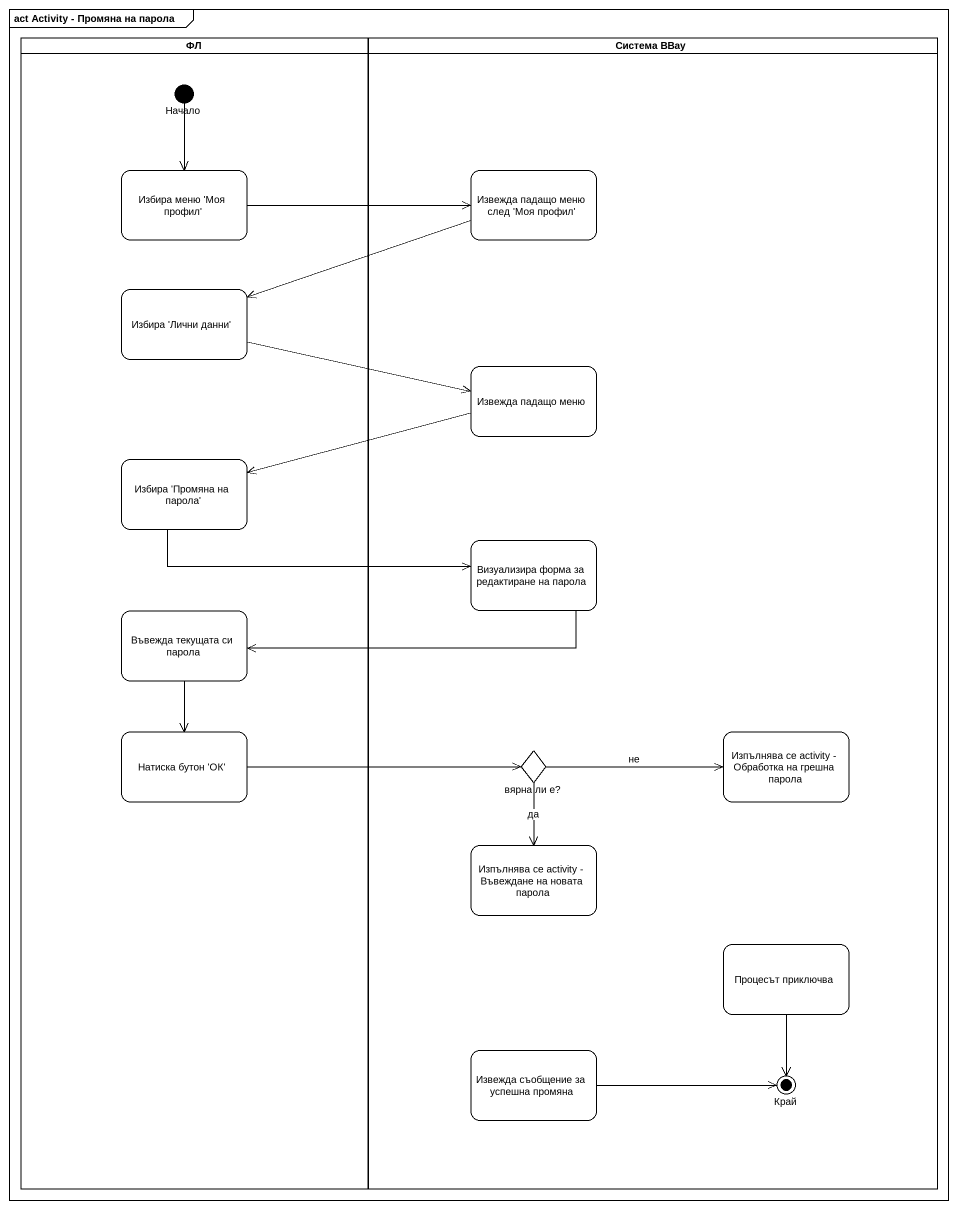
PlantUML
@startuml
mainframe act Activity - Промяна на парола
hide empty description
state ФЛ <<partition>> {
  state Начало <<start>>
  state "Избира меню 'Моя профил'" as Избира_меню_Моя_профил
  state "Избира 'Лични данни'" as Избира_Лични_данни
  state "Избира 'Промяна на парола'" as Избира_Промяна_на_парола
  state "Въвежда текущата си парола" as Въвежда_текущата_си_парола
  state "Натиска бутон 'ОК'" as Натиска_бутон_ОК
}
state "Система BBay" as Система_BBay <<partition>> {
  state "Извежда падащо меню след 'Моя профил'" as Извежда_падащо_меню_след
  state "Извежда падащо меню" as Извежда_падащо_меню
  state "Визуализира форма за редактиране на парола" as Визуализира_форма_за
  state "Изпълнява се activity - Обработка на грешна парола" as Изпълнява_се_activity
  state "вярна ли е?" as вярна_ли_е <<choice>>
  state "Изпълнява се activity - Въвеждане на новата парола" as Изпълнява_се_activity_2
  state "Процесът приключва" as Процесът_приключва
  state "Извежда съобщение за успешна промяна" as Извежда_съобщение_за
  state Край <<end>>
}
Начало --> Избира_меню_Моя_профил
Избира_меню_Моя_профил -right-> Извежда_падащо_меню_след
Извежда_падащо_меню_след -left-> Избира_Лични_данни
Избира_Лични_данни -right-> Извежда_падащо_меню
Извежда_падащо_меню -left-> Избира_Промяна_на_парола
Избира_Промяна_на_парола -right-> Визуализира_форма_за
Визуализира_форма_за -left-> Въвежда_текущата_си_парола
Въвежда_текущата_си_парола --> Натиска_бутон_ОК
Натиска_бутон_ОК -right-> вярна_ли_е
вярна_ли_е -right-> Изпълнява_се_activity : не
вярна_ли_е --> Изпълнява_се_activity_2 : да
Процесът_приключва --> Край
Извежда_съобщение_за -right-> Край
@enduml
